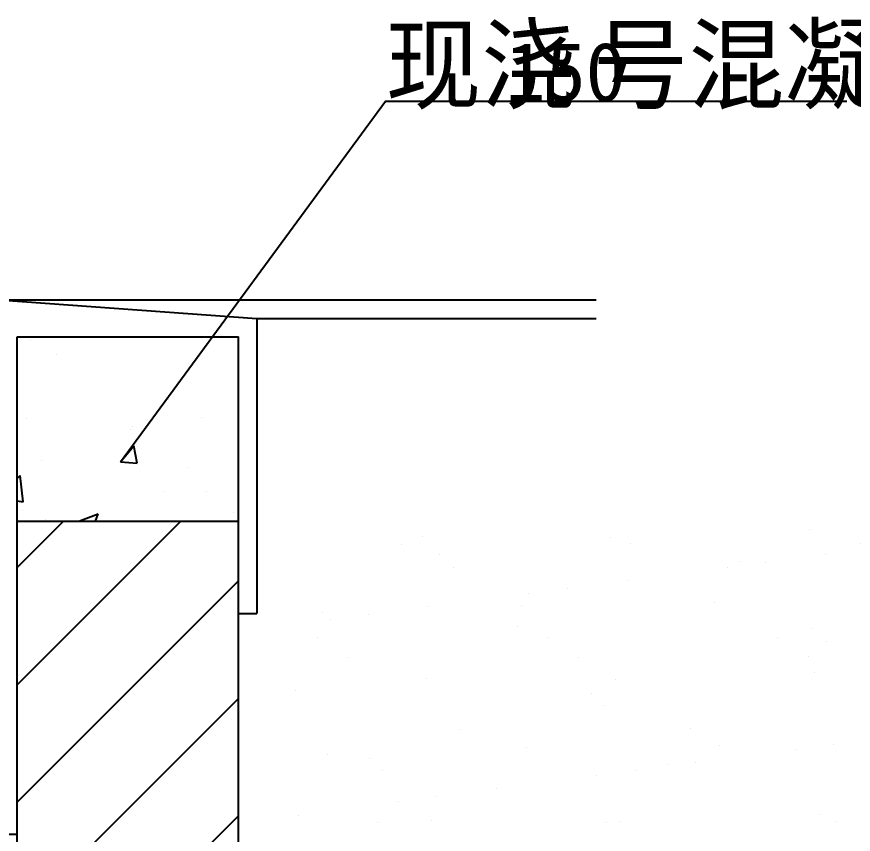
# Model space of a CAD drawing. Header units: metres. Extents: x 8939 to 13054, y 16704 to 19102.
# Drawn here: x 9394 to 10301, y 17823 to 18710 of the extents above; entities that cross this region are included whole.
import ezdxf

# ---------------------------------------------------------------- set-up
doc = ezdxf.new("R2010")
doc.units = ezdxf.units.M
for name, color, linetype in [('ZZ-1', 255, 'Continuous'), ('ZZ-3', 3, 'Continuous'), ('ZZ-5', 6, 'Continuous'), ('ZZ-6', 7, 'Continuous'), ('ZZ-7', 7, 'Continuous')]:
    doc.layers.add(name, color=color, linetype=linetype)

# ---------------------------------------------------------------- blocks, each defined once
blk = doc.blocks.new('X3')
for p, q in [((10549.98, 3931.46), (10727.47, 4108.95)), ((10549.98, 4058.74), (10600.19, 4108.95)), ((10549.98, 3804.18), (10789.98, 4044.18)), ((10549.98, 3676.9), (10789.98, 3916.9)), ((10549.98, 3549.62), (10789.98, 3789.62))]:
    blk.add_line(p, q)
blk = doc.blocks.new('X2')
for p, q in [((10564.59, 4305.06), (10564.59, 4305.06)), ((10593.1, 4290.24), (10593.1, 4290.24)), ((10713.86, 4241.21), (10713.86, 4241.21)), ((10559.83, 4220.08), (10559.83, 4220.08)), ((10750.24, 4221.56), (10750.24, 4221.56)), ((10675.13, 4211.68), (10675.13, 4211.68)), ((10672.91, 4207.95), (10672.91, 4207.95)), ((10662.23, 4173.54), (10676.69, 4190.78)), ((10680.17, 4171.96), (10676.7, 4190.77)), ((10576.01, 4174.42), (10576.01, 4174.42)), ((10662.23, 4173.54), (10680.16, 4171.97)), ((10736.16, 4167.65), (10736.16, 4167.65)), ((10549.98, 4155.15), (10553.24, 4158.56)), ((10556.56, 4130.06), (10553.25, 4158.55)), ((10710.21, 4141.34), (10710.21, 4141.34)), ((10755.67, 4141.28), (10755.67, 4141.28)), ((10549.98, 4131.08), (10556.56, 4130.06)), ((10556.18, 4120.21), (10556.18, 4120.21)), ((10580.71, 4111.25), (10580.71, 4111.25)), ((10616.96, 4108.95), (10637.81, 4116.96)), ((10635.13, 4108.95), (10637.81, 4116.95)), ((10784.93, 4118.2), (10784.93, 4118.2))]:
    blk.add_line(p, q)
blk = doc.blocks.new('X4')
for p, q in [((11619.44, 4102.16), (11619.44, 4102.16)), ((10989.31, 4092.68), (10989.31, 4092.68)), ((11410.03, 4099.49), (11410.03, 4099.49)), ((11642.63, 4101.11), (11642.63, 4101.11)), ((11824.08, 4101.18), (11824.08, 4101.18)), ((10966.68, 4083.97), (10966.68, 4083.97)), ((11193.96, 4091.7), (11193.96, 4091.7)), ((11215.81, 4084.42), (11215.81, 4084.42)), ((11464.94, 4084.87), (11464.94, 4084.87)), ((11535.95, 4087.06), (11535.95, 4087.06)), ((11577.59, 4092.54), (11577.59, 4092.54)), ((11714.07, 4085.32), (11714.07, 4085.32)), ((11008.59, 4072.4), (11008.59, 4072.4)), ((11427.29, 4072.75), (11427.29, 4072.75)), ((11023.34, 4058.89), (11023.34, 4058.89)), ((11320.61, 4058.71), (11320.61, 4058.71)), ((11333.43, 4065.33), (11333.43, 4065.33)), ((11362.25, 4064.19), (11362.25, 4064.19)), ((11653.54, 4062.58), (11653.54, 4062.58)), ((11668.29, 4049.06), (11668.29, 4049.06)), ((11211.94, 4044.4), (11211.94, 4044.4)), ((11105.26, 4030.36), (11105.26, 4030.36)), ((11146.9, 4035.84), (11146.9, 4035.84)), ((11306.89, 4020.35), (11306.89, 4020.35)), ((11727.61, 4027.15), (11727.61, 4027.15)), ((10996.6, 4016.05), (10996.6, 4016.05)), ((11097.48, 4017.68), (11097.48, 4017.68)), ((11511.54, 4019.37), (11511.54, 4019.37)), ((10881.41, 4009.89), (10881.41, 4009.89)), ((10889.92, 4002.01), (10889.92, 4002.01)), ((10931.56, 4007.49), (10931.56, 4007.49)), ((11092.94, 3995.11), (11092.94, 3995.11)), ((11413.05, 3992.36), (11413.05, 3992.36)), ((11623.5, 3983.86), (11623.5, 3983.86)), ((11737.89, 3985.29), (11737.89, 3985.29)), ((11872.63, 3984.31), (11872.63, 3984.31)), ((10876.1, 3982.5), (10876.1, 3982.5)), ((11125.23, 3982.95), (11125.23, 3982.95)), ((11374.36, 3983.41), (11374.36, 3983.41)), ((11427.8, 3978.85), (11427.8, 3978.85)), ((10909.84, 3961.01), (10909.84, 3961.01)), ((11158.97, 3961.46), (11158.97, 3961.46)), ((11408.1, 3961.91), (11408.1, 3961.91)), ((11657.23, 3962.37), (11657.23, 3962.37)), ((11906.36, 3962.82), (11906.36, 3962.82)), ((11624.47, 3948.01), (11624.47, 3948.01)), ((10994.35, 3938.54), (10994.35, 3938.54)), ((11415.07, 3945.34), (11415.07, 3945.34)), ((11829.12, 3947.03), (11829.12, 3947.03)), ((11199, 3937.56), (11199, 3937.56)), ((11931.73, 3932.03), (11931.73, 3932.03)), ((10852.45, 3924.9), (10852.45, 3924.9)), ((11172.56, 3922.15), (11172.56, 3922.15)), ((11866.69, 3923.47), (11866.69, 3923.47)), ((11497.4, 3915.07), (11497.4, 3915.07)), ((11817.51, 3912.32), (11817.51, 3912.32)), ((11825.05, 3917.99), (11825.05, 3917.99)), ((11187.31, 3908.64), (11187.31, 3908.64)), ((11716.39, 3903.68), (11716.39, 3903.68)), ((11651.35, 3895.12), (11651.35, 3895.12)), ((11832.26, 3898.81), (11832.26, 3898.81)), ((11280.42, 3884.09), (11280.42, 3884.09)), ((11529.55, 3884.54), (11529.55, 3884.54)), ((11609.71, 3889.64), (11609.71, 3889.64)), ((11778.68, 3885), (11778.68, 3885)), ((11031.29, 3883.64), (11031.29, 3883.64)), ((11501.05, 3875.33), (11501.05, 3875.33)), ((11311.93, 3866.2), (11311.93, 3866.2)), ((11436.01, 3866.77), (11436.01, 3866.77)), ((11732.65, 3873), (11732.65, 3873)), ((11102.52, 3863.53), (11102.52, 3863.53)), ((11394.37, 3861.29), (11394.37, 3861.29)), ((11516.58, 3865.22), (11516.58, 3865.22)), ((10886.45, 3855.75), (10886.45, 3855.75)), ((10932.07, 3851.93), (10932.07, 3851.93)), ((11256.91, 3844.86), (11256.91, 3844.86)), ((11285.7, 3846.98), (11285.7, 3846.98)), ((11577.02, 3842.11), (11577.02, 3842.11)), ((10946.82, 3838.42), (10946.82, 3838.42)), ((11179.02, 3832.94), (11179.02, 3832.94)), ((11220.66, 3838.42), (11220.66, 3838.42)), ((11901.86, 3835.04), (11901.86, 3835.04)), ((11591.77, 3828.6), (11591.77, 3828.6)), ((11070.36, 3818.63), (11070.36, 3818.63)), ((10963.68, 3804.59), (10963.68, 3804.59)), ((11005.32, 3810.07), (11005.32, 3810.07)), ((11629.51, 3793.87), (11629.51, 3793.87)), ((10855.02, 3790.28), (10855.02, 3790.28)), ((10999.39, 3784.39), (10999.39, 3784.39)), ((11420.11, 3791.19), (11420.11, 3791.19)), ((11834.16, 3792.88), (11834.16, 3792.88)), ((10789.98, 3781.72), (10789.98, 3781.72)), ((10789.98, 3781.72), (10789.98, 3781.72)), ((10940.71, 3782.17), (10940.71, 3782.17)), ((11189.84, 3782.63), (11189.84, 3782.63)), ((11204.04, 3783.41), (11204.04, 3783.41)), ((11438.97, 3783.08), (11438.97, 3783.08)), ((11688.11, 3783.53), (11688.11, 3783.53))]:
    blk.add_line(p, q)

msp = doc.modelspace()

# ---------------------------------------------------------------- linework, layer by layer
at = {"layer": 'ZZ-1'}
for p, q in [((9394.06, 18362.45), (9634.06, 18362.45)), ((9394.06, 18162.45), (9394.06, 18362.45)), ((9634.06, 18162.45), (9634.06, 18362.45)), ((9394.06, 17123.04), (9394.06, 18162.45)), ((9394.06, 18162.45), (9634.06, 18162.45)), ((9634.06, 17123.04), (9634.06, 18162.45))]:
    msp.add_line(p, q, dxfattribs=at)
at = {"layer": 'ZZ-3'}
msp.add_lwpolyline([(9506.3, 18227.04), (9793.58, 18617.96), (10294.05, 18617.96)], dxfattribs=at)
at = {"layer": 'ZZ-5'}
for p, q in [((9374.06, 18402.45), (10022.36, 18402.45)), ((9374.06, 18402.45), (9654.06, 18382.45)), ((9654.06, 18382.45), (10022.36, 18382.45)), ((9654.06, 18382.45), (9654.06, 18062.45)), ((9634.06, 18062.45), (9654.06, 18062.45)), ((9374.06, 17823.04), (9394.06, 17823.04))]:
    msp.add_line(p, q, dxfattribs=at)

# ---------------------------------------------------------------- block references
at = {"layer": 'ZZ-7'}
for name in ['X2', 'X3', 'X4']:
    msp.add_blockref(name, (-1155.93, 14053.5), dxfattribs=at)

# ---------------------------------------------------------------- texts
at = {"layer": 'ZZ-6'}
for s, height, p in [('现浇', 80, (9793.58, 18617.96)), ('号混凝土压顶', 80, (10018.33, 18617.96)), ('150', 64, (9923.74, 18617.96))]:
    msp.add_text(s, height=height, dxfattribs=at).set_placement(p)

doc.saveas('drawing.dxf')
